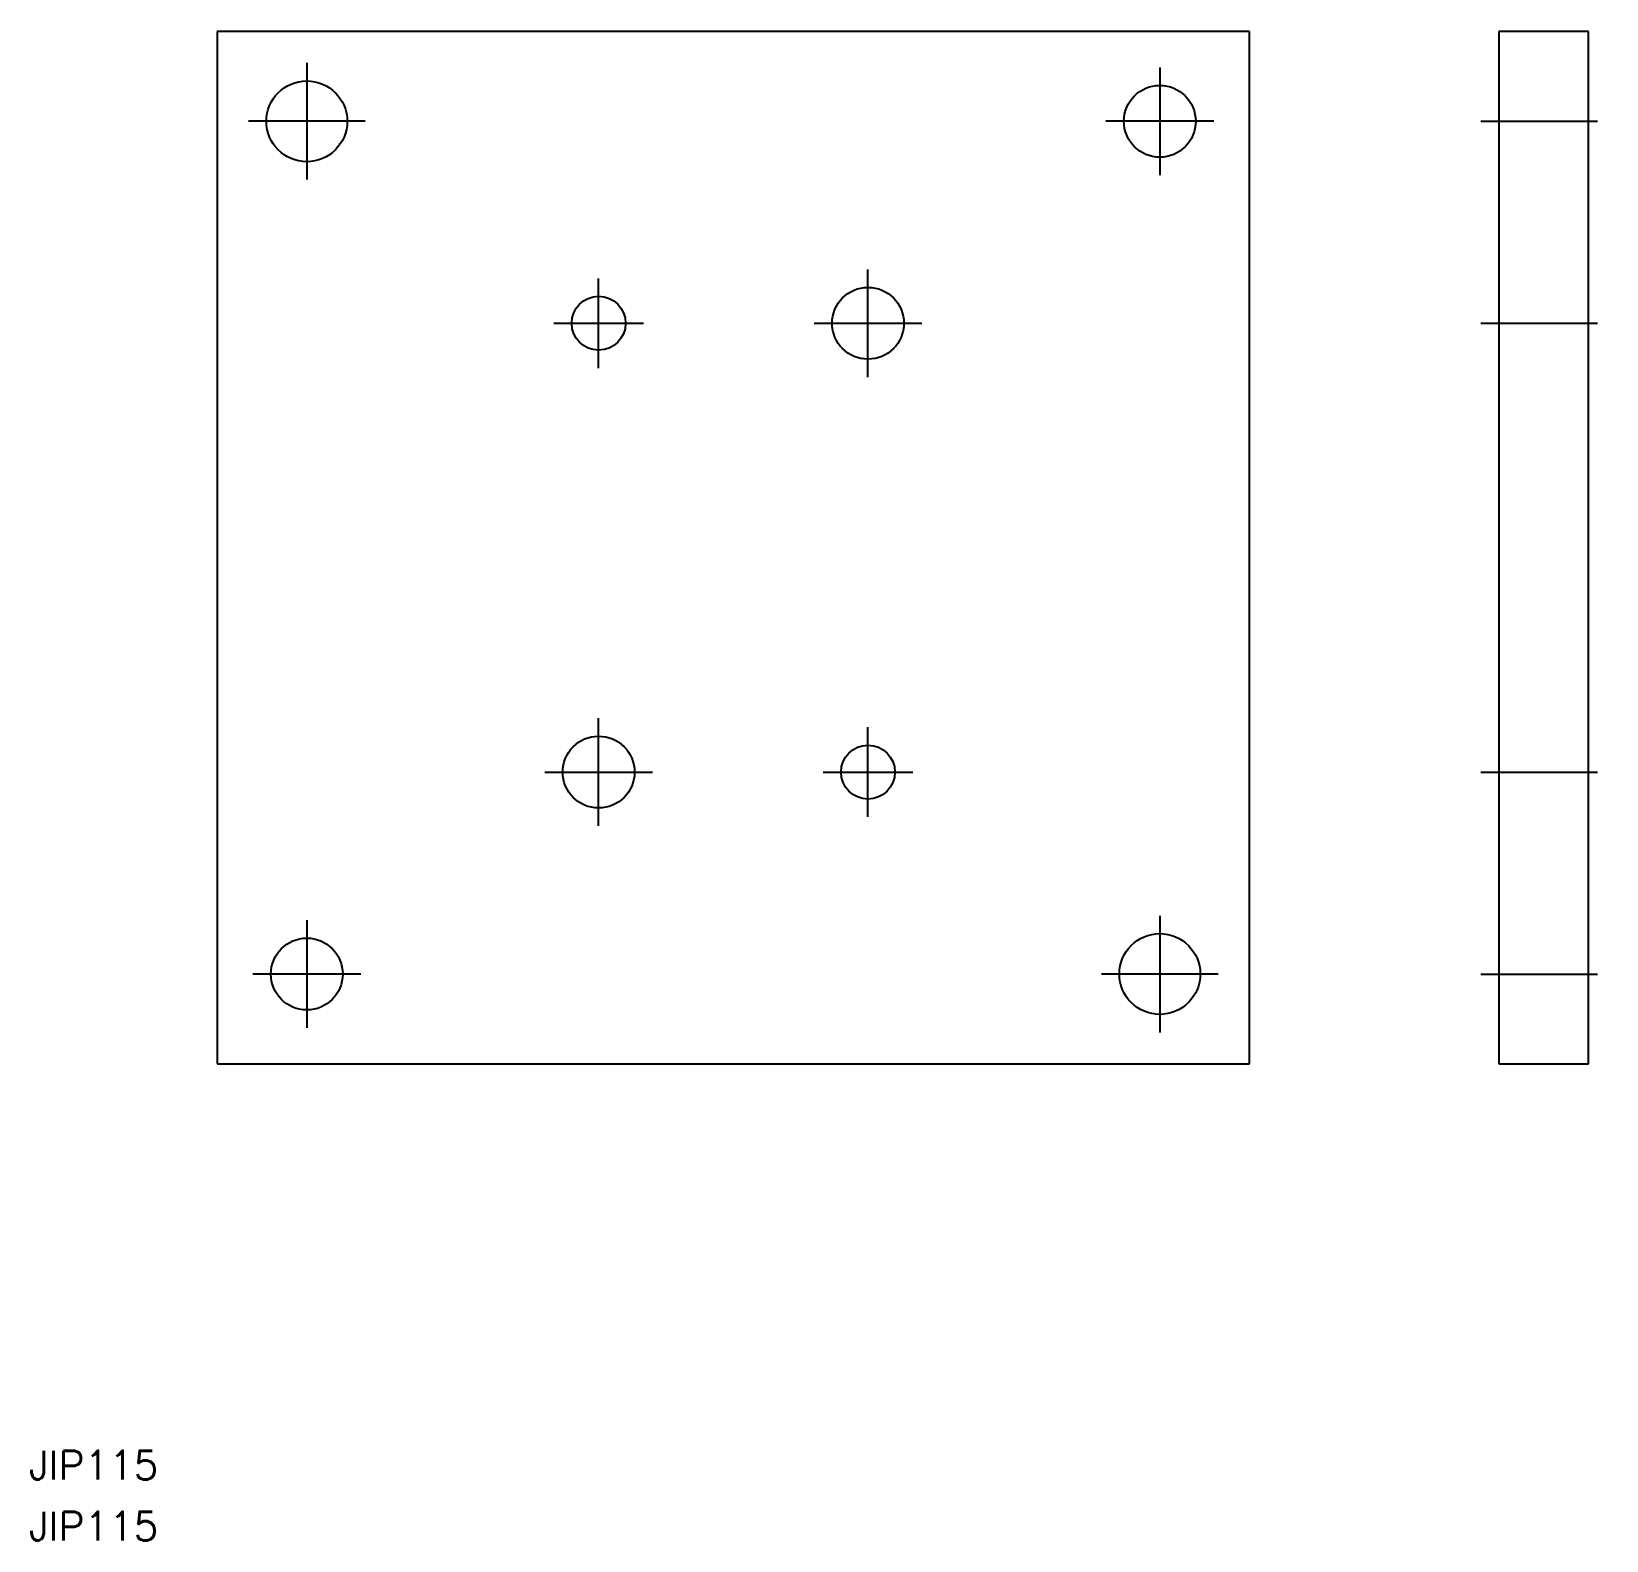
# Model space of a CAD drawing. Extents: x 29 to 205, y 102 to 270.
import ezdxf

# ---------------------------------------------------------------- set-up
doc = ezdxf.new("R2010")
doc.units = 0
doc.linetypes.add('CENTER', pattern=[17.5, 13, -1.5, 1.5, -1.5])
doc.layers.get('0').update_dxf_attribs({"linetype": 'CONTINUOUS'})
doc.layers.add('CENTER', color=1, linetype='CENTER')
doc.styles.get("Standard").update_dxf_attribs({"font": 'txt.shx', "bigfont": '@extfont2.shx'})

msp = doc.modelspace()

# ---------------------------------------------------------------- linework, layer by layer
at = {"color": 7, "linetype": 'CONTINUOUS'}
for p, q in [((164.93, 270.08), (49.93, 270.08)), ((49.93, 270.08), (49.93, 155.08)), ((164.93, 155.08), (164.93, 270.08)), ((192.68, 270.08), (192.68, 155.08)), ((202.68, 270.08), (192.68, 270.08)), ((202.68, 155.08), (202.68, 270.08)), ((49.93, 155.08), (164.93, 155.08)), ((192.68, 155.08), (202.68, 155.08))]:
    msp.add_line(p, q, dxfattribs=at)
for centre, radius in [((59.93, 260.08), 4.5), ((154.93, 260.08), 4), ((92.43, 237.58), 3), ((122.43, 237.58), 4), ((92.43, 187.58), 4), ((122.43, 187.58), 3), ((59.93, 165.08), 4), ((154.93, 165.08), 4.5)]:
    msp.add_circle(centre, radius, dxfattribs=at)
at = {"layer": 'CENTER', "color": 1, "linetype": 'CENTER'}
for p, q in [((59.93, 266.58), (59.93, 253.58)), ((154.93, 266.08), (154.93, 254.08)), ((66.43, 260.08), (53.43, 260.08)), ((160.93, 260.08), (148.93, 260.08)), ((190.68, 260.08), (204.68, 260.08)), ((92.43, 232.58), (92.43, 242.58)), ((122.43, 231.58), (122.43, 243.58)), ((87.43, 237.58), (97.43, 237.58)), ((116.43, 237.58), (128.43, 237.58)), ((190.68, 237.58), (204.68, 237.58)), ((92.43, 181.58), (92.43, 193.58)), ((122.43, 182.58), (122.43, 192.58)), ((86.43, 187.58), (98.43, 187.58)), ((117.43, 187.58), (127.43, 187.58)), ((190.68, 187.58), (204.68, 187.58)), ((59.93, 171.08), (59.93, 159.08)), ((154.93, 171.58), (154.93, 158.58)), ((65.93, 165.08), (53.93, 165.08)), ((161.43, 165.08), (148.43, 165.08)), ((190.68, 165.08), (204.68, 165.08))]:
    msp.add_line(p, q, dxfattribs=at)

# ---------------------------------------------------------------- texts
at = {"color": 7, "linetype": 'CONTINUOUS'}
for p in [(28.99, 108.77), (28.99, 101.98)]:
    msp.add_text('JIP115', height=3.2, dxfattribs=at).set_placement(p)

doc.saveas('drawing.dxf')
